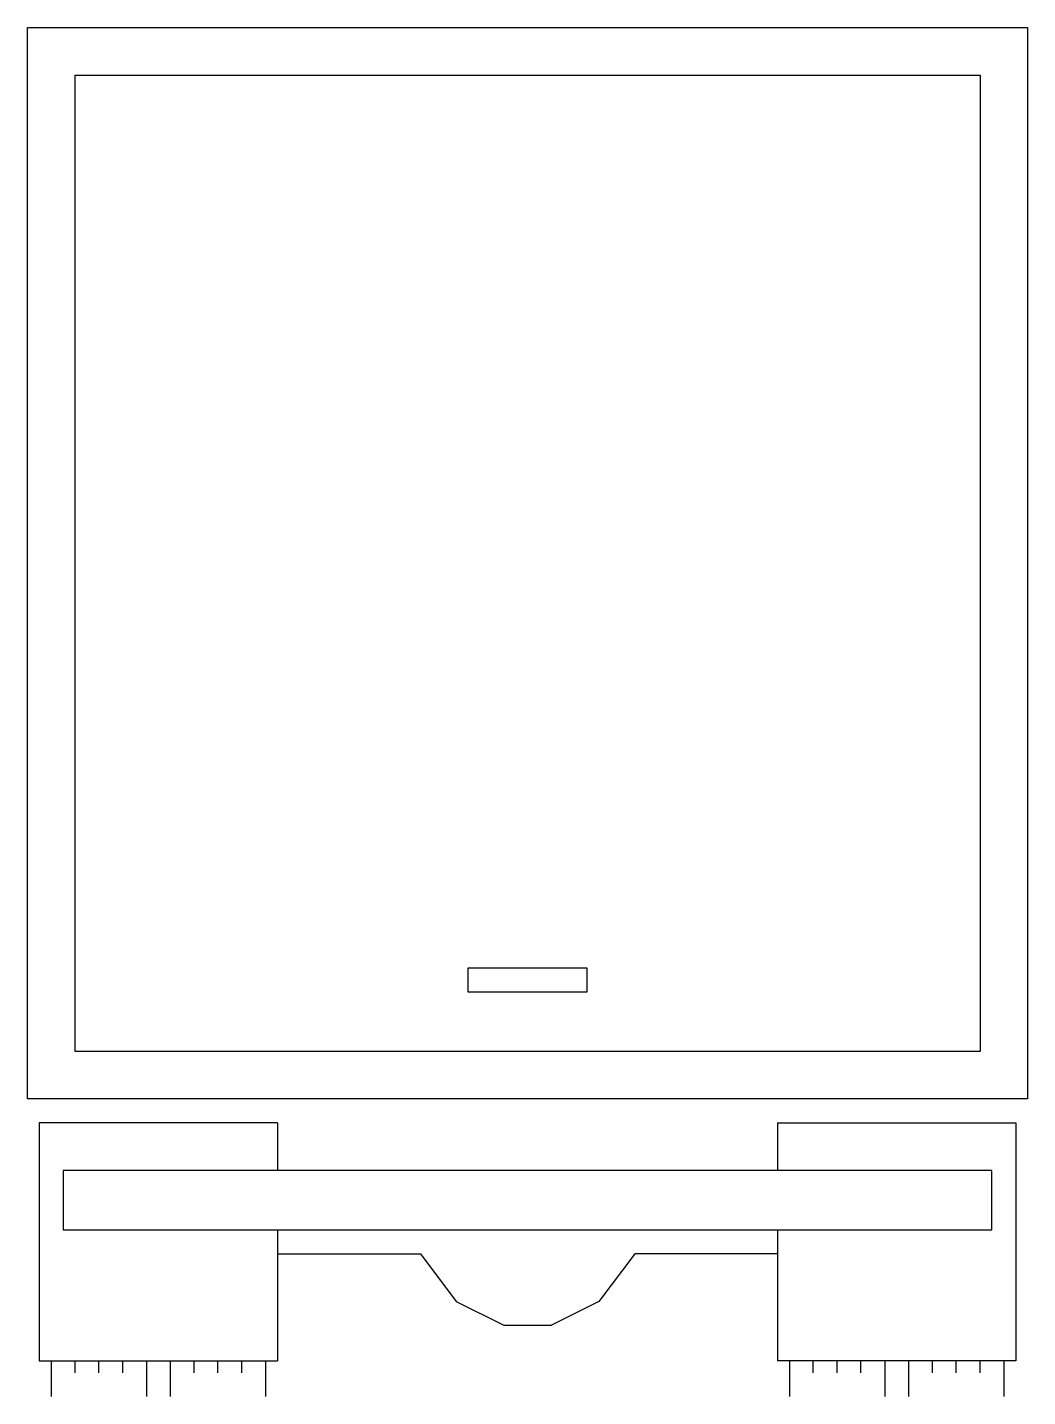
# Model space of a CAD drawing. Header units: millimetres. Extents: x -3056 to -3054.32, y 1895.05 to 1897.35.
import ezdxf

# ---------------------------------------------------------------- set-up
doc = ezdxf.new("R2010")
doc.units = ezdxf.units.MM
doc.header["$LTSCALE"] = 10
doc.layers.add('Veículos', color=2, linetype='Continuous')

msp = doc.modelspace()

# ---------------------------------------------------------------- linework, layer by layer
at = {"layer": 'Veículos'}
for p, q in [((-3056.003, 1897.3473), (-3054.323, 1897.3473)), ((-3056.003, 1895.5473), (-3056.003, 1897.3473)), ((-3054.323, 1897.3473), (-3054.323, 1895.5473)), ((-3055.923, 1895.6273), (-3055.923, 1897.2673)), ((-3055.923, 1897.2673), (-3054.403, 1897.2673)), ((-3054.403, 1897.2673), (-3054.403, 1895.6273)), ((-3055.263, 1895.7673), (-3055.263, 1895.7273)), ((-3055.063, 1895.7673), (-3055.263, 1895.7673)), ((-3055.063, 1895.7273), (-3055.063, 1895.7673)), ((-3055.263, 1895.7273), (-3055.063, 1895.7273)), ((-3054.403, 1895.6273), (-3055.923, 1895.6273)), ((-3054.323, 1895.5473), (-3056.003, 1895.5473)), ((-3055.583, 1895.5073), (-3055.983, 1895.5073)), ((-3055.983, 1895.5073), (-3055.983, 1895.1073)), ((-3055.583, 1895.5073), (-3055.583, 1895.4273)), ((-3054.743, 1895.5073), (-3054.343, 1895.5073)), ((-3054.743, 1895.5073), (-3054.743, 1895.4273)), ((-3054.343, 1895.5073), (-3054.343, 1895.1073)), ((-3054.383, 1895.4273), (-3055.943, 1895.4273)), ((-3055.943, 1895.4273), (-3055.943, 1895.3273)), ((-3054.383, 1895.3273), (-3054.383, 1895.4273)), ((-3055.943, 1895.3273), (-3054.383, 1895.3273)), ((-3055.583, 1895.3273), (-3055.583, 1895.1073)), ((-3054.743, 1895.3273), (-3054.743, 1895.1073)), ((-3055.583, 1895.2873), (-3055.343, 1895.2873)), ((-3055.343, 1895.2873), (-3055.283, 1895.2073)), ((-3054.983, 1895.2873), (-3055.043, 1895.2073)), ((-3054.743, 1895.2873), (-3054.983, 1895.2873)), ((-3055.283, 1895.2073), (-3055.203, 1895.1673)), ((-3055.043, 1895.2073), (-3055.123, 1895.1673)), ((-3055.203, 1895.1673), (-3055.123, 1895.1673)), ((-3055.983, 1895.1073), (-3055.583, 1895.1073)), ((-3055.963, 1895.1073), (-3055.963, 1895.0473)), ((-3055.923, 1895.0873), (-3055.923, 1895.1073)), ((-3055.883, 1895.0873), (-3055.883, 1895.1073)), ((-3055.843, 1895.0873), (-3055.843, 1895.1073)), ((-3055.803, 1895.1073), (-3055.803, 1895.0473)), ((-3055.763, 1895.1073), (-3055.763, 1895.0473)), ((-3055.723, 1895.0873), (-3055.723, 1895.1073)), ((-3055.683, 1895.0873), (-3055.683, 1895.1073)), ((-3055.643, 1895.0873), (-3055.643, 1895.1073)), ((-3055.603, 1895.1073), (-3055.603, 1895.0473)), ((-3054.343, 1895.1073), (-3054.743, 1895.1073)), ((-3054.723, 1895.1073), (-3054.723, 1895.0473)), ((-3054.683, 1895.0873), (-3054.683, 1895.1073)), ((-3054.643, 1895.0873), (-3054.643, 1895.1073)), ((-3054.603, 1895.0873), (-3054.603, 1895.1073)), ((-3054.563, 1895.1073), (-3054.563, 1895.0473)), ((-3054.523, 1895.1073), (-3054.523, 1895.0473)), ((-3054.483, 1895.0873), (-3054.483, 1895.1073)), ((-3054.443, 1895.0873), (-3054.443, 1895.1073)), ((-3054.403, 1895.0873), (-3054.403, 1895.1073)), ((-3054.363, 1895.1073), (-3054.363, 1895.0473))]:
    msp.add_line(p, q, dxfattribs=at)

doc.saveas('drawing.dxf')
